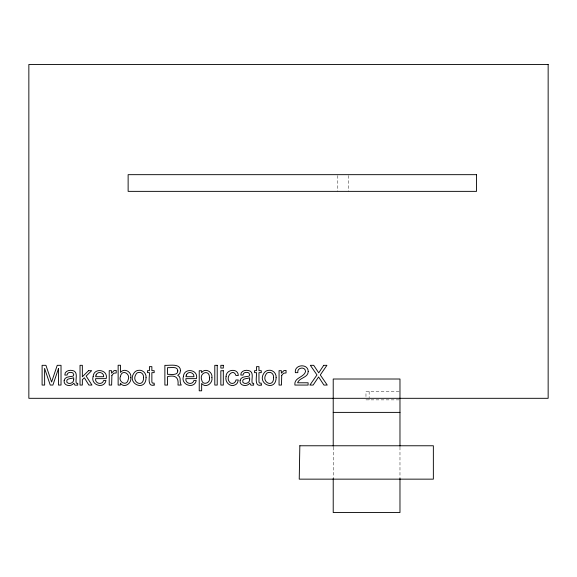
<?xml version="1.0" encoding="UTF-8"?>
<svg xmlns="http://www.w3.org/2000/svg" width="577" height="577" viewBox="0 0 577 577"><rect width="100%" height="100%" fill="white"/><g stroke="black" fill="none" stroke-linecap="round" stroke-linejoin="round"><path stroke-width="0.43" stroke-dasharray="2.88 2.16" d="M399.096 391.523L365.969 391.523L365.969 397.784M399.096 399.868L365.969 399.868L365.969 399.313M399.976 447.11L399.976 478.47M369.15 391.523L369.15 397.784M369.15 399.313L369.15 399.868M348.227 175.552L348.227 191.362M337.797 175.552L337.797 191.362M333.217 447.11L333.217 478.47"/><path stroke-width="0.87" d="M333.217 412.389L399.976 412.389M399.976 446.216L399.976 379.01L333.217 379.01L333.217 446.216M399.976 478.47L399.976 512.527L333.217 512.527L333.217 478.47M58.537 368.414L58.479 385.061L61.025 385.061L61.025 365.32L57.231 365.32L51.598 382.01L45.929 365.32L42.099 365.32L42.099 385.061L44.653 385.061L44.58 368.414L50.257 385.061L52.904 385.061L58.537 368.414M299.838 445.769L299.232 479.148L433.356 479.148L433.356 445.769L299.838 445.769M209.437 377.776C210.886 383.121 202.397 385.941 201.683 379.911C198.964 372.482 209.804 369.035 209.437 377.776M120.427 376.406C117.924 381.996 126.774 386.597 128.087 380.019C130.993 373.6 121.848 368.782 120.427 376.406M130.806 377.589C131.938 383.308 124.127 388.71 120.362 383.222L120.362 385.061L118.134 385.061L118.134 365.255L120.485 365.255L120.485 372.417C124.156 367.527 131.945 371.884 130.806 377.589M146.06 377.567C145.959 392.62 125.555 383.489 134.491 372.403A5.943 5.943 0 0 1 137.961 370.391C142.295 369.302 146.544 373.153 146.06 377.567M226.097 376.471C224.532 381.88 230.122 387.773 235.423 384.736A4.941 4.941 0 0 0 237.601 382.45L238.301 379.969L235.95 379.969C235.668 382.14 233.656 383.9 231.435 383.316A2.964 2.964 0 0 1 229.473 381.931C225.008 377.041 233.267 367.621 235.95 375.512L238.301 375.512C238.207 367.801 225.859 369.237 226.097 376.471M276.116 377.567C276.008 392.62 255.604 383.489 264.54 372.403A5.943 5.943 0 0 1 268.017 370.391C272.344 369.302 276.599 373.153 276.116 377.567M93.157 376.492C90.25 384.982 104.098 389.533 105.98 380.546L103.6 380.546C102.432 385.342 94.65 383.741 95.631 378.642L106.182 378.642C108.49 369.489 93.726 367.304 93.157 376.492M183.421 376.492C180.514 384.982 194.37 389.533 196.245 380.546L193.872 380.546C192.696 385.342 184.914 383.741 185.902 378.642L196.447 378.642C198.762 369.489 183.991 367.304 183.421 376.492M211.903 377.553C213.173 383.229 205.643 388.682 201.654 383.453L201.654 390.802L199.231 390.802L199.231 370.737L201.582 370.737L201.582 372.648C205.087 367.491 212.971 371.848 211.903 377.553M177.81 370.896C177.86 376.009 170.532 374.011 167.554 374.365L167.554 367.621C170.525 368.076 177.68 365.796 177.81 370.896M64.177 380.344C63.052 385.883 71.187 387.217 73.82 383.157L74.967 385.155L77.715 385.133L77.715 383.344L76.272 383.193C75.125 379.349 78.631 371.754 72.716 370.564C69.5 369.684 64.566 370.961 64.84 375.064L67.098 375.064C67.156 372.158 70.87 371.848 72.882 372.922L73.762 374.718L73.185 376.11C70.185 376.911 64.985 376.312 64.177 380.344M240.133 380.344C239.008 385.883 247.136 387.217 249.769 383.157L250.923 385.155L253.664 385.133L253.664 383.344L252.221 383.193C251.074 379.349 254.58 371.754 248.673 370.564C245.449 369.684 240.522 370.961 240.789 375.064L243.047 375.064C243.112 372.158 246.819 371.848 248.838 372.922L249.718 374.718L249.134 376.11C246.134 376.911 240.941 376.312 240.133 380.344M308.197 371.516C308.168 377.798 299.362 377.546 297.588 382.782L308.104 382.782L308.104 385.061L294.89 385.061C293.873 377.394 304.007 377.546 305.522 371.624C305.615 366.157 296.701 367.361 297.819 372.648L295.359 372.648C294.01 364.26 308.342 363.279 308.197 371.516M143.536 377.632C143.76 388.53 130.553 382.147 136.143 374.055A3.289 3.289 0 0 1 138.336 372.468C141.48 371.574 143.94 374.653 143.536 377.632M273.585 377.632C273.808 388.53 260.609 382.147 266.192 374.055A3.289 3.289 0 0 1 268.384 372.468C271.536 371.574 273.988 374.653 273.585 377.632M180.522 370.643L179.793 373.543L177.738 375.36C181.488 376.723 179.397 381.39 180.752 384.181L181.279 385.061L177.997 385.061C178.87 377.344 175.343 374.855 167.554 376.593L167.554 385.061L164.878 385.061L164.878 365.32C169.544 365.768 180.24 362.933 180.522 370.643M73.697 379.688C73.892 382.984 68.67 384.931 66.817 382.169C65.713 377.892 71.375 379.024 73.697 377.74L73.697 379.688M249.646 379.688C249.841 382.984 244.619 384.931 242.773 382.169C241.662 377.892 247.324 379.024 249.646 377.74L249.646 379.688M111.888 375.338L111.642 385.061L109.219 385.061L109.219 370.672L111.52 370.672L111.52 373.153L114.087 370.607L116.222 370.412L116.222 372.966L113.813 373.196L111.888 375.338M281.72 375.338L281.475 385.061L279.059 385.061L279.059 370.672L281.352 370.672L281.352 373.153L283.927 370.607L286.062 370.412L286.062 372.966L283.646 373.196L281.72 375.338M96.034 375.028L95.695 376.716L103.694 376.716C104.17 372.244 97.419 370.816 96.034 375.028M186.299 375.028L185.967 376.716L193.966 376.716C194.435 372.244 187.691 370.816 186.299 375.028M323.733 365.32L318.735 372.872L313.693 365.32L310.347 365.32L316.975 374.942L309.899 385.061L313.131 385.061L318.598 376.947L323.921 385.061L327.238 385.061L320.293 374.942L326.921 365.32L323.733 365.32M88.562 370.672L82.352 376.788L82.352 365.32L80.03 365.32L80.03 385.061L82.352 385.061L82.352 379.659L84.379 377.805L88.872 385.061L91.959 385.061L86.139 376.06L91.656 370.672L88.562 370.672M154.167 385.061C146.825 387.189 149.789 376.305 149.421 372.648L147.474 372.648L147.474 370.672L149.421 370.672L149.421 366.647L151.866 366.647L151.866 370.672L154.167 370.672L154.167 372.648L151.866 372.648L151.866 382.039L152.378 383.049L154.167 383.157L154.167 385.061M261.258 385.061C253.916 387.189 256.88 376.305 256.52 372.648L254.565 372.648L254.565 370.672L256.52 370.672L256.52 366.647L258.965 366.647L258.965 370.672L261.258 370.672L261.258 372.648L258.965 372.648L258.965 382.039L259.47 383.049L261.258 383.157L261.258 385.061M548.15 64.473L28.85 64.473L28.85 398.31L548.15 398.31L548.15 64.473M476.53 174.672L128.13 174.672L128.13 191.362L476.53 191.362L476.53 174.672M217.219 365.32L214.795 365.32L214.795 385.061L217.219 385.061L217.219 365.32M223.306 365.32L220.847 365.32L220.847 368.061L223.306 368.061L223.306 365.32M223.306 370.737L220.847 370.737L220.847 385.061L223.306 385.061L223.306 370.737"/></g></svg>
